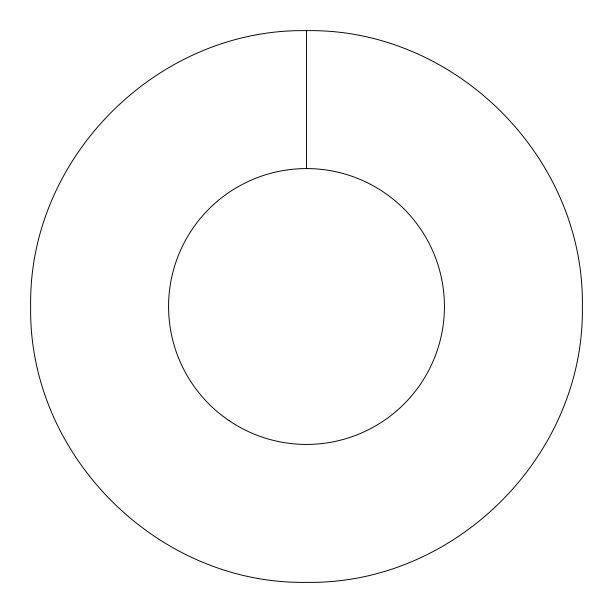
<?xml version="1.0" encoding="UTF-8"?>
<svg xmlns="http://www.w3.org/2000/svg" width="613" height="613" viewBox="0 0 613 613"><rect width="100%" height="100%" fill="white"/><g stroke="black" fill="none" stroke-linecap="round" stroke-linejoin="round"><path stroke-width="0.92" d="M306.5 30.65C157.602 28.167 28.167 157.602 30.65 306.5C28.167 455.398 157.602 584.833 306.5 582.35C455.375 584.833 584.863 455.398 582.35 306.5C584.863 157.602 455.382 28.167 306.5 30.65L306.5 168.575M229.193 420.725A137.925 137.925 0 0 0 444.073 316.339A137.925 137.925 0 0 0 246.234 182.436A137.925 137.925 0 0 0 229.193 420.725"/></g></svg>
